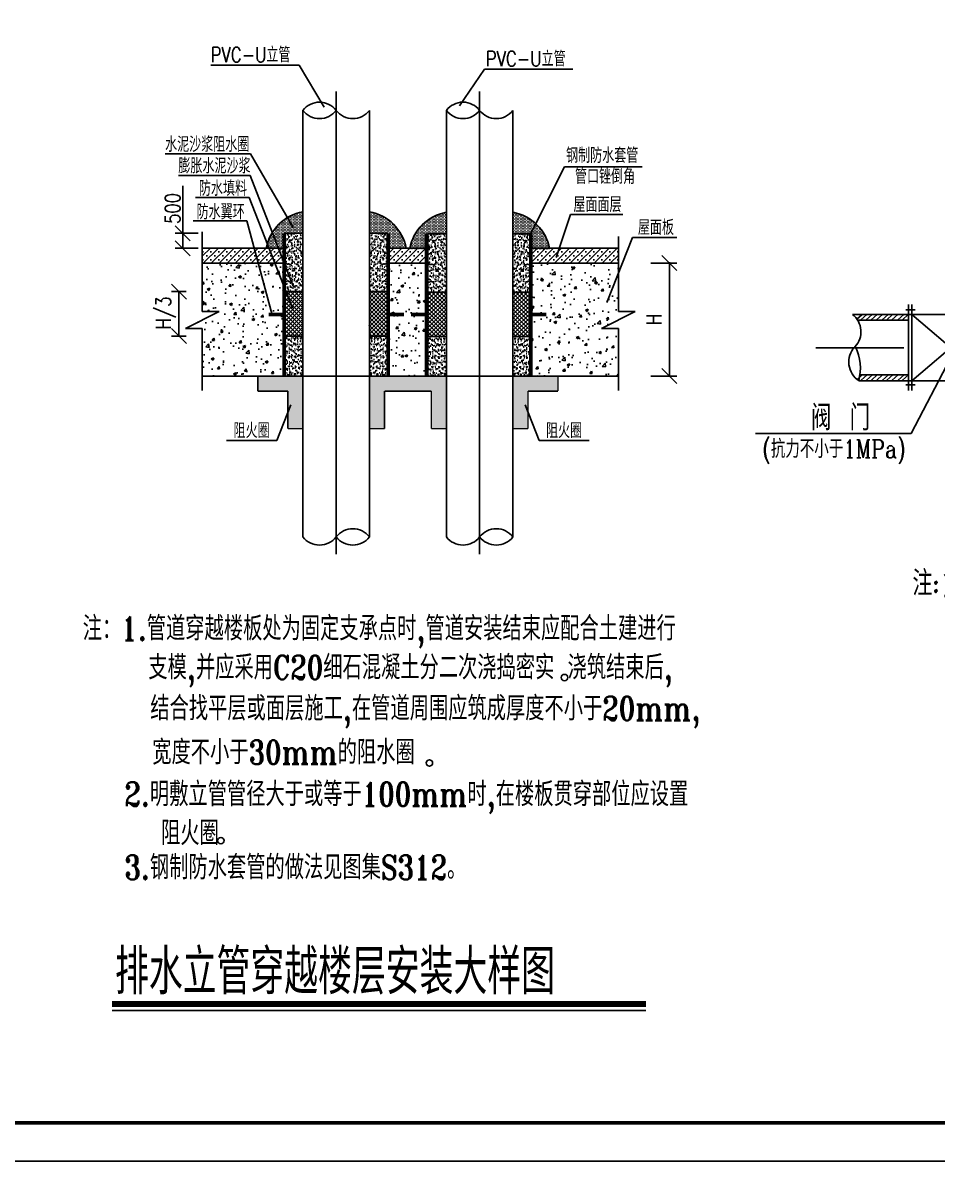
# Model space of a CAD drawing. Extents: x 1000 to 47721, y 1000 to 6465.
# Drawn here: x 1182.4 to 1364.7, y 1000 to 1227.1 of the extents above; entities that cross this region are included whole.
import ezdxf

# ---------------------------------------------------------------- set-up
doc = ezdxf.new("R2010")
doc.units = 0
doc.header["$LTSCALE"] = 35
doc.header["$MEASUREMENT"] = 0
doc.linetypes.add('DASHED', pattern=[0.75, 0.5, -0.25])
doc.linetypes.add('HIDDENX2', pattern=[0.75, 0.5, -0.25])
for name, color, linetype in [('A', 7, 'DASHED'), ('HZ', 3, 'Continuous'), ('图框', 135, 'Continuous')]:
    doc.layers.add(name, color=color, linetype=linetype)
doc.styles.add('HZ', font='romant.shx', dxfattribs={"width": 0.8, "bigfont": 'hztxt.shx'})
doc.styles.add('HZTXT', font='txt', dxfattribs={"width": 0.8, "bigfont": 'HZTXT'})
doc.styles.add('HZTXT1', font='romant.shx', dxfattribs={"bigfont": 'HZTXT1.shx'})
doc.styles.add('ROMANT', font='ROMANT.SHX', dxfattribs={"width": 0.8})
doc.styles.add('STY53', font='COMPLEX', dxfattribs={"width": 0.6, "bigfont": 'HZTXT'})
pattern_1 = [(45.0000013, (-15684.8916, 2055.5764), (-0.397747576, 0.397747576), []), (135.0000003, (-15684.8916, 2055.5764), (-0.397747576, -0.397747576), [])]

# ---------------------------------------------------------------- blocks, each defined once
blk = doc.blocks.new('_OBLIQUE')
at = {"color": 0, "linetype": 'ByBlock'}
blk.add_line((-0.5, -0.5), (0.5, 0.5), dxfattribs=at)

msp = doc.modelspace()

# ---------------------------------------------------------------- hatches: boundary and pattern name
h = msp.add_hatch()
h.set_pattern_fill('DOTS', color=256, scale=4.5, style=0)
h.set_pattern_definition([(0, (1546.01758, 1118.54358), (0.140625, 0.28125), [0, -0.28125])])
h.paths.add_polyline_path([(1238.227, 1189.368, 0.3140144), (1230.915, 1182.096), (1234.477, 1182.096), (1234.477, 1185.096), (1238.227, 1185.096)])
h = msp.add_hatch()
h.set_pattern_fill('DOTS', color=256, scale=4.5, style=0)
h.set_pattern_definition([(180.000005, (943.71088, 1118.54358), (-0.140625, 0.28125), [0, -0.28125])])
h.paths.add_polyline_path([(1251.502, 1189.368, -0.3140144), (1258.814, 1182.096), (1255.252, 1182.096), (1255.252, 1185.096), (1251.502, 1185.096)])
h = msp.add_hatch()
h.set_pattern_fill('DOTS', color=256, scale=4.5, style=0)
h.set_pattern_definition([(0, (-15684.8916, 2055.57642), (0.140625, 0.28125), [0, -0.28125])])
h.paths.add_polyline_path([(1266.834, 1189.265, 0.3140144), (1259.522, 1181.993), (1263.084, 1181.993), (1263.084, 1184.993), (1266.834, 1184.993)])
h = msp.add_hatch()
h.set_pattern_fill('DOTS', color=256, scale=4.5, style=0)
h.set_pattern_definition([(180.000005, (972.31824, 1118.44006), (-0.140625, 0.28125), [0, -0.28125])])
h.paths.add_polyline_path([(1280.109, 1189.265, -0.3140144), (1287.421, 1181.993), (1283.859, 1181.993), (1283.859, 1184.993), (1280.109, 1184.993)])
h = msp.add_hatch()
h.set_pattern_fill('AR-SAND', color=256, scale=0.45, style=0)
h.set_pattern_definition([(37.5, (1546.0176, 1118.5436), (-0.028347, 0.8670707), [0, -0.684, 0, -0.765, 0, -0.73125]), (7.5, (1546.0176, 1118.5436), (0.7963995, 1.2699658), [0, -0.369, 0, -0.6165, 0, -0.23625]), (327.5, (1545.4641, 1118.5436), (1.4013638, 0.0025466), [0, -0.225, 0, -0.81, 0, -1.0575]), (317.5, (1545.4641, 1118.5436), (1.352757, 0.394954), [0, -0.1125, 0, -0.531, 0, -0.6075])])
h.paths.add_polyline_path([(1238.227, 1185.096), (1234.477, 1185.096), (1234.477, 1173.449), (1238.227, 1173.449)])
h.paths.add_polyline_path([(1238.227, 1164.574), (1234.477, 1164.574), (1234.477, 1156.596), (1238.227, 1156.596)])
h = msp.add_hatch()
h.set_pattern_fill('AR-SAND', color=256, scale=0.45, style=0)
h.set_pattern_definition([(142.5, (943.7109, 1118.5436), (0.028347, 0.8670707), [0, -0.684, 0, -0.765, 0, -0.73125]), (172.5, (943.7109, 1118.5436), (-0.7963995, 1.2699658), [0, -0.369, 0, -0.6165, 0, -0.23625]), (212.5, (944.2644, 1118.5436), (-1.4013638, 0.0025466), [0, -0.225, 0, -0.81, 0, -1.0575]), (222.5, (944.2644, 1118.5436), (-1.352757, 0.394954), [0, -0.1125, 0, -0.531, 0, -0.6075])])
h.paths.add_polyline_path([(1251.502, 1185.096), (1255.252, 1185.096), (1255.252, 1173.449), (1251.502, 1173.449)])
h.paths.add_polyline_path([(1251.502, 1164.574), (1255.252, 1164.574), (1255.252, 1156.596), (1251.502, 1156.596)])
h = msp.add_hatch()
h.set_pattern_fill('AR-SAND', color=256, scale=0.45, style=0)
h.set_pattern_definition([(37.5, (1574.625, 1118.44006), (-0.028347, 0.8670707), [0, -0.684, 0, -0.765, 0, -0.73125]), (7.5, (1574.625, 1118.4401), (0.7963995, 1.2699658), [0, -0.369, 0, -0.6165, 0, -0.23625]), (327.5, (1574.0714, 1118.4401), (1.4013638, 0.0025466), [0, -0.225, 0, -0.81, 0, -1.0575]), (317.5, (1574.0714, 1118.4401), (1.352757, 0.394954), [0, -0.1125, 0, -0.531, 0, -0.6075])])
h.paths.add_polyline_path([(1266.834, 1184.993), (1263.084, 1184.993), (1263.084, 1173.345), (1266.834, 1173.345)])
h.paths.add_polyline_path([(1266.834, 1164.47), (1263.084, 1164.47), (1263.084, 1156.493), (1266.834, 1156.493)])
h = msp.add_hatch()
h.set_pattern_fill('AR-SAND', color=256, scale=0.45, style=0)
h.set_pattern_definition([(142.5, (972.31824, 1118.44006), (0.028347, 0.8670707), [0, -0.684, 0, -0.765, 0, -0.73125]), (172.5, (972.3182, 1118.4401), (-0.7963995, 1.2699658), [0, -0.369, 0, -0.6165, 0, -0.23625]), (212.5, (972.8717, 1118.4401), (-1.4013638, 0.0025466), [0, -0.225, 0, -0.81, 0, -1.0575]), (222.5, (972.8717, 1118.4401), (-1.352757, 0.394954), [0, -0.1125, 0, -0.531, 0, -0.6075])])
h.paths.add_polyline_path([(1280.109, 1184.993), (1283.859, 1184.993), (1283.859, 1173.345), (1280.109, 1173.345)])
h.paths.add_polyline_path([(1280.109, 1164.47), (1283.859, 1164.47), (1283.859, 1156.493), (1280.109, 1156.493)])
h = msp.add_hatch()
h.set_pattern_fill('SACNCR', color=256, scale=12, style=0)
h.set_pattern_definition([(45, (1546.0176, 1118.5436), (-0.795495, 0.795495), []), (45, (1546.8131, 1118.5436), (-0.795495, 0.795495), [0, -1.125])])
h.paths.add_polyline_path([(1234.477, 1182.096), (1218.165, 1182.096), (1218.165, 1179.096), (1234.477, 1179.096)])
h.paths.add_polyline_path([(1262.906, 1182.096), (1255.252, 1182.096), (1255.252, 1179.096), (1262.906, 1179.096)])
h.paths.add_polyline_path([(1283.859, 1182.096), (1283.681, 1182.096), (1283.681, 1179.096), (1283.859, 1179.096), (1301.139, 1179.096), (1301.139, 1182.096)])
h = msp.add_hatch()
h.set_pattern_fill('AR-CONC', color=256, scale=0.75, style=0)
h.set_pattern_definition([(50, (1546.0176, 1118.5436), (5.37945, -0.47064), [0.5625, -6.1875]), (355, (1546.0176, 1118.5436), (-1.040635, 5.64144), [0.45, -4.95]), (100.4514, (1546.466, 1118.5044), (4.33882, 5.1708), [0.47805, -5.25857]), (46.1842, (1546.0176, 1120.0436), (8.00431, -1.24139), [0.84375, -9.28125]), (96.6356, (1546.685, 1119.94), (7.00997, 7.30588), [0.71708, -7.88785]), (351.1842, (1546.0176, 1120.0436), (7.00996, 7.30589), [0.675, -7.425]), (21, (1546.7676, 1119.6686), (4.4768, -3.01964), [0.5625, -6.1875]), (326, (1546.7676, 1119.6686), (1.824865, 5.438625), [0.45, -4.95]), (71.4514, (1547.141, 1119.417), (6.30167, 2.41898), [0.47805, -5.25857]), (37.5, (1546.0176, 1118.5436), (0.091199, 2.496704), [0, -4.89, 0, -5.025, 0, -4.96875]), (7.5, (1546.0176, 1118.5436), (1.973022, 2.958088), [0, -2.865, 0, -4.7775, 0, -1.89375]), (327.5, (1544.345, 1118.5436), (4.003668, -0.169162), [0, -1.875, 0, -5.85, 0, -7.7625]), (317.5, (1543.595, 1118.5436), (4.373896, 0.750787), [0, -2.4375, 0, -3.885, 0, -5.5125])])
h.paths.add_polyline_path([(1234.477, 1179.096), (1218.165, 1179.096), (1218.165, 1169.452), (1221.525, 1169.452), (1214.805, 1166.092), (1218.165, 1166.092), (1218.165, 1156.596), (1234.477, 1156.596)])
h.paths.add_polyline_path([(1262.906, 1179.096), (1255.252, 1179.096), (1255.252, 1156.596), (1262.906, 1156.596)])
h.paths.add_polyline_path([(1301.139, 1166.092), (1297.779, 1166.092), (1304.499, 1169.452), (1301.139, 1169.452), (1301.139, 1179.096), (1283.859, 1179.096), (1283.681, 1179.096), (1283.681, 1156.596), (1301.139, 1156.596)])
h = msp.add_hatch()
h.set_pattern_fill('ANSI37', color=256, scale=4.5, style=0)
h.set_pattern_definition([(45, (1546.0176, 1118.5436), (-0.3977476, 0.3977476), []), (135, (1546.0176, 1118.5436), (-0.3977476, -0.3977476), [])])
h.paths.add_polyline_path([(1238.227, 1173.449), (1234.477, 1173.449), (1234.477, 1164.574), (1238.227, 1164.574), (1238.227, 1166.907)])
h = msp.add_hatch()
h.set_pattern_fill('ANSI37', color=256, scale=4.5, style=0)
h.set_pattern_definition(pattern_1)
h.paths.add_polyline_path([(1251.502, 1173.449), (1255.252, 1173.449), (1255.252, 1164.574), (1251.502, 1164.574), (1251.502, 1166.907)])
h = msp.add_hatch()
h.set_pattern_fill('ANSI37', color=256, scale=4.5, style=0)
h.set_pattern_definition(pattern_1)
h.paths.add_polyline_path([(1266.834, 1173.345), (1263.084, 1173.345), (1263.084, 1164.47), (1266.834, 1164.47), (1266.834, 1166.804)])
h = msp.add_hatch()
h.set_pattern_fill('ANSI37', color=256, scale=4.5, style=0)
h.set_pattern_definition(pattern_1)
h.paths.add_polyline_path([(1280.109, 1173.345), (1283.859, 1173.345), (1283.859, 1164.47), (1280.109, 1164.47), (1280.109, 1166.804)])
h = msp.add_hatch()
h.set_pattern_fill('DOTS', color=256, scale=6, style=0)
h.set_pattern_definition([(0, (1367.4403, 1118.54358), (0.1875, 0.375), [0, -0.375])])
h.paths.add_polyline_path([(1238.227, 1146.096), (1238.227, 1156.596), (1229.227, 1156.596), (1229.227, 1153.596), (1235.227, 1153.596), (1235.227, 1146.096)])
h.paths.add_polyline_path([(1263.834, 1153.596), (1263.834, 1146.096), (1266.834, 1146.096), (1266.834, 1156.596), (1251.502, 1156.596), (1251.502, 1146.096), (1254.502, 1146.096), (1254.502, 1153.596)])
h.paths.add_polyline_path([(1280.109, 1146.096), (1283.109, 1146.096), (1283.109, 1153.596), (1289.109, 1153.596), (1289.109, 1156.596), (1280.109, 1156.596)])

# ---------------------------------------------------------------- linework, layer by layer
for p, q in [((1237.504, 1218.617), (1219.872, 1218.617)), ((1242.451, 1210.242), (1237.504, 1218.617)), ((1269.482, 1210.474), (1274.429, 1217.813)), ((1274.429, 1217.813), (1292.061, 1217.813)), ((1238.227, 1124.515), (1238.227, 1209.589)), ((1251.502, 1124.515), (1251.502, 1209.589)), ((1266.834, 1124.515), (1266.834, 1209.589)), ((1280.109, 1124.515), (1280.109, 1209.589)), ((1227.793, 1200.909), (1210.778, 1200.909)), ((1236.3, 1186.222), (1227.793, 1200.909)), ((1283.458, 1184.633), (1290.425, 1198.362)), ((1290.425, 1198.362), (1305.912, 1198.362)), ((1227.693, 1196.62), (1213.422, 1196.62)), ((1236.3, 1174.553), (1227.693, 1196.62)), ((1227.518, 1192.237), (1216.798, 1192.237)), ((1236.124, 1170.17), (1227.518, 1192.237)), ((1288.761, 1180.25), (1291.587, 1188.811)), ((1291.587, 1188.811), (1302.008, 1188.811)), ((1227.059, 1187.539), (1216.34, 1187.539)), ((1218.165, 1185.375), (1218.165, 1169.452)), ((1232.109, 1168.795), (1227.059, 1187.539)), ((1234.477, 1185.096), (1238.227, 1185.096)), ((1255.252, 1185.096), (1251.502, 1185.096)), ((1263.084, 1184.993), (1266.834, 1184.993)), ((1283.859, 1184.993), (1280.109, 1184.993)), ((1298.848, 1171.274), (1303.952, 1184.246)), ((1301.139, 1184.443), (1301.139, 1169.452)), ((1303.952, 1184.246), (1312.814, 1184.246)), ((1234.655, 1182.096), (1218.165, 1182.096)), ((1263.084, 1182.096), (1255.252, 1182.096)), ((1301.139, 1182.096), (1283.859, 1182.096)), ((1234.477, 1179.096), (1218.165, 1179.096)), ((1263.084, 1179.096), (1255.252, 1179.096)), ((1301.139, 1179.096), (1283.859, 1179.096)), ((1234.477, 1173.449), (1238.227, 1173.449)), ((1255.252, 1173.449), (1251.502, 1173.449)), ((1263.084, 1173.345), (1266.834, 1173.345)), ((1283.859, 1173.345), (1280.109, 1173.345)), ((1214.805, 1166.092), (1221.525, 1169.452)), ((1218.165, 1169.452), (1221.525, 1169.452)), ((1297.779, 1166.092), (1304.499, 1169.452)), ((1301.139, 1169.452), (1304.499, 1169.452)), ((1348.721, 1167.947), (1349.728, 1168.881)), ((1349.515, 1167.785), (1350.697, 1168.881)), ((1350.578, 1167.785), (1351.759, 1168.881)), ((1351.547, 1167.785), (1352.728, 1168.881)), ((1352.609, 1167.785), (1353.791, 1168.881)), ((1353.748, 1167.785), (1354.93, 1168.881)), ((1354.641, 1167.785), (1355.822, 1168.881)), ((1355.703, 1167.785), (1356.885, 1168.881)), ((1356.885, 1167.785), (1358.067, 1168.881)), ((1357.778, 1167.785), (1358.959, 1168.881)), ((1218.165, 1166.092), (1214.805, 1166.092)), ((1218.165, 1166.092), (1218.165, 1153.726)), ((1238.227, 1166.907), (1238.227, 1164.368)), ((1251.502, 1166.682), (1251.502, 1164.368)), ((1266.834, 1166.907), (1266.834, 1164.368)), ((1280.109, 1166.682), (1280.109, 1164.368)), ((1301.139, 1166.092), (1297.779, 1166.092)), ((1301.139, 1166.092), (1301.139, 1153.726)), ((1234.477, 1164.574), (1238.227, 1164.574)), ((1255.252, 1164.574), (1251.502, 1164.574)), ((1263.084, 1164.47), (1266.834, 1164.47)), ((1283.859, 1164.47), (1280.109, 1164.47)), ((1238.227, 1156.596), (1218.165, 1156.596)), ((1238.227, 1156.596), (1251.502, 1156.596)), ((1266.834, 1156.596), (1251.502, 1156.596)), ((1266.834, 1156.596), (1280.109, 1156.596)), ((1301.139, 1156.596), (1280.109, 1156.596)), ((1348.767, 1155.941), (1349.773, 1156.875)), ((1349.561, 1155.778), (1350.742, 1156.875)), ((1350.623, 1155.778), (1351.805, 1156.875)), ((1351.592, 1155.778), (1352.774, 1156.875)), ((1352.655, 1155.778), (1353.836, 1156.875)), ((1353.794, 1155.778), (1354.975, 1156.875)), ((1354.686, 1155.778), (1355.868, 1156.875)), ((1355.749, 1155.778), (1356.93, 1156.875)), ((1356.931, 1155.778), (1358.112, 1156.875)), ((1357.823, 1155.778), (1359.005, 1156.875)), ((1235.79, 1150.887), (1233.016, 1143.722)), ((1282.546, 1150.887), (1285.32, 1143.722)), ((1233.016, 1143.722), (1223.016, 1143.722)), ((1285.32, 1143.722), (1295.32, 1143.722))]:
    msp.add_line(p, q)
at = {"color": 0, "linetype": 'ByBlock'}
for p, q in [((1214.276, 1185.096), (1214.276, 1194.537)), ((1217.358, 1185.096), (1212.776, 1185.096)), ((1214.276, 1185.096), (1214.276, 1182.096)), ((1217.358, 1182.096), (1212.776, 1182.096)), ((1307.607, 1179.134), (1312.8, 1179.134)), ((1311.3, 1179.284), (1311.3, 1156.445)), ((1214.918, 1173.449), (1211.992, 1173.449)), ((1213.492, 1173.449), (1213.492, 1164.573)), ((1214.92, 1164.573), (1211.992, 1164.573)), ((1307.607, 1156.595), (1312.8, 1156.595))]:
    msp.add_line(p, q, dxfattribs=at)
at = {"color": 1, "linetype": 'Continuous'}
for p, q in [((1358.463, 1169.792), (1360.316, 1169.792)), ((1359.005, 1170.889), (1359.005, 1153.709)), ((1359.691, 1170.889), (1359.691, 1153.709)), ((1375.142, 1168.9), (1359.691, 1155.669)), ((1359.691, 1168.885), (1375.142, 1155.661)), ((1358.463, 1154.838), (1360.316, 1154.838))]:
    msp.add_line(p, q, dxfattribs=at)
at = {"color": 2}
for p, q in [((1347.82, 1168.885), (1420.526, 1168.885)), ((1348.854, 1167.748), (1359.005, 1167.748)), ((1349.303, 1156.875), (1359.005, 1156.875)), ((1349.063, 1155.669), (1420.526, 1155.669))]:
    msp.add_line(p, q, dxfattribs=at)
at = {"color": 3, "linetype": 'HIDDENX2'}
msp.add_line((1340.541, 1162.234), (1450.67, 1162.234), dxfattribs=at)
at = {"linetype": 'Continuous'}
msp.add_line((1367.433, 1160.309), (1359.549, 1145.128), dxfattribs=at)
at = {"color": 3}
msp.add_line((1359.549, 1145.128), (1328.489, 1145.128), dxfattribs=at)
for points in [[(1234.477, 1156.607, 0.75, 0.75, 0), (1234.477, 1185.096, 0.75, 0.75, 0)], [(1255.252, 1156.607, 0.75, 0.75, 0), (1255.252, 1185.096, 0.75, 0.75, 0)], [(1262.906, 1156.607, 0.75, 0.75, 0), (1262.906, 1185.096, 0.75, 0.75, 0)], [(1283.681, 1156.607, 0.75, 0.75, 0), (1283.681, 1185.096, 0.75, 0.75, 0)], [(1234.367, 1168.858, 0.75, 0.75, 0), (1232.867, 1168.858, 0.75, 0.75, 0), (1231.367, 1168.858, 0.75, 0.75, 0)], [(1255.361, 1168.858, 0.75, 0.75, 0), (1256.861, 1168.858, 0.75, 0.75, 0), (1258.361, 1168.858, 0.75, 0.75, 0)], [(1262.796, 1168.858, 0.75, 0.75, 0), (1261.296, 1168.858, 0.75, 0.75, 0), (1259.796, 1168.858, 0.75, 0.75, 0)], [(1283.79, 1168.858, 0.75, 0.75, 0), (1285.29, 1168.858, 0.75, 0.75, 0), (1286.79, 1168.858, 0.75, 0.75, 0)], [(1229.227, 1156.596, 0.3, 0.3, 0), (1229.227, 1153.596, 0.3, 0.3, 0)], [(1289.109, 1156.596, 0.3, 0.3, 0), (1289.109, 1153.596, 0.3, 0.3, 0)], [(1235.227, 1153.596, 0.3, 0.3, 0), (1229.227, 1153.596, 0.3, 0.3, 0)], [(1235.227, 1146.096, 0.3, 0.3, 0), (1235.227, 1153.596, 0.3, 0.3, 0)], [(1263.834, 1153.596, 0.3, 0.3, 0), (1254.502, 1153.596, 0.3, 0.3, 0)], [(1254.502, 1146.096, 0.3, 0.3, 0), (1254.502, 1153.596, 0.3, 0.3, 0)], [(1263.834, 1146.096, 0.3, 0.3, 0), (1263.834, 1153.596, 0.3, 0.3, 0)], [(1283.109, 1146.096, 0.3, 0.3, 0), (1283.109, 1153.596, 0.3, 0.3, 0)], [(1289.109, 1153.596, 0.3, 0.3, 0), (1283.109, 1153.596, 0.3, 0.3, 0)], [(1238.227, 1146.096, 0.3, 0.3, 0), (1235.227, 1146.096, 0.3, 0.3, 0)], [(1254.502, 1146.096, 0.3, 0.3, 0), (1251.502, 1146.096, 0.3, 0.3, 0)], [(1266.834, 1146.096, 0.3, 0.3, 0), (1263.834, 1146.096, 0.3, 0.3, 0)], [(1283.109, 1146.096, 0.3, 0.3, 0), (1280.109, 1146.096, 0.3, 0.3, 0)]]:
    msp.add_lwpolyline(points, format="xyseb")
for centre, radius, start, end in [((1241.546, 1207.042), 4.184, 37.50951, 142.49049), ((1270.153, 1207.042), 4.184, 37.50951, 142.49049), ((1241.546, 1212.136), 4.184, 217.50951, 322.49049), ((1248.183, 1212.136), 4.184, 217.50951, 322.49049), ((1248.183, 1212.136), 4.184, 217.50951, 322.49049), ((1270.153, 1212.136), 4.184, 217.50951, 322.49049), ((1276.79, 1212.136), 4.184, 217.50951, 322.49049), ((1276.79, 1212.136), 4.184, 217.50951, 322.49049), ((1239.789, 1180.485), 9.02, 99.97688, 169.70904), ((1249.939, 1180.485), 9.02, 10.29096, 80.02312), ((1268.397, 1180.381), 9.02, 99.97688, 169.70904), ((1278.546, 1180.381), 9.02, 10.29096, 80.02312), ((1345.183, 1165.451), 4.33, 316.30586, 52.4835), ((1351.546, 1159.395), 4.462, 136.86702, 237.39253), ((1339.603, 1158.177), 9.787, 345.15194, 25.9544), ((1241.546, 1127.062), 4.184, 217.50951, 322.49049), ((1241.546, 1127.062), 4.184, 217.50951, 322.49049), ((1248.183, 1121.968), 4.184, 37.50951, 142.49049), ((1248.183, 1127.062), 4.184, 217.50951, 322.49049), ((1270.153, 1127.062), 4.184, 217.50951, 322.49049), ((1270.153, 1127.062), 4.184, 217.50951, 322.49049), ((1276.79, 1121.968), 4.184, 37.50951, 142.49049), ((1276.79, 1127.062), 4.184, 217.50951, 322.49049)]:
    msp.add_arc(centre, radius, start, end)
for p in [(1251.502, 1166.692), (1280.109, 1166.692), (1238.2, 1164.395), (1266.807, 1164.395)]:
    msp.add_point(p)
at = {"layer": 'A', "linetype": 'Continuous'}
for p, q in [((1244.864, 1121.062), (1244.864, 1213.334)), ((1273.472, 1121.062), (1273.472, 1213.334))]:
    msp.add_line(p, q, dxfattribs=at)
at = {"layer": 'DEFPOINTS', "color": 0, "linetype": 'ByBlock'}
for p in [(1221.858, 1185.096), (1214.276, 1182.096), (1221.858, 1182.096), (1303.107, 1179.134), (1214.319, 1173.449), (1213.492, 1164.573), (1214.321, 1164.573), (1303.107, 1156.595), (1311.3, 1156.595)]:
    msp.add_point(p, dxfattribs=at)
at = {"layer": 'HZ'}
msp.add_lwpolyline([(1200.173, 1031.371, 1.2, 1.2, 0), (1306.624, 1031.371, 1.2, 1.2, 0)], format="xyseb", dxfattribs=at)
msp.add_lwpolyline([(1200.173, 1030.071), (1306.624, 1030.071)], dxfattribs=at)
for centre in [(1290.4, 1096.47), (1263.452, 1079.431), (1221.865, 1063.943)]:
    msp.add_circle(centre, 0.64, dxfattribs=at)
at = {"layer": '图框', "ltscale": 6}
msp.add_lwpolyline([(1000, 1000), (1642.86, 1000), (1642.86, 1454.054), (1000, 1454.054)], close=True, dxfattribs=at)
msp.add_lwpolyline([(1019.11, 1007.644, 0.764, 0.764, 0), (1635.216, 1007.644, 0.764, 0.764, 0), (1635.216, 1446.41, 0.764, 0.764, 0), (1019.11, 1446.41, 0.764, 0.764, 0)], format="xyseb", close=True, dxfattribs=at)

# ---------------------------------------------------------------- block references
at = {"color": 0, "linetype": 'ByBlock', "xscale": 3, "yscale": 3, "zscale": 3}
for p, rotation in [((1214.276, 1185.096), 270.0000006832453), ((1214.276, 1182.096), 90.00000250447816), ((1311.3, 1179.134), 90.00000250447816), ((1213.492, 1173.449), 270.0000006832453), ((1213.492, 1164.573), 90.00000250447816), ((1311.3, 1156.595), 270.0000006832453)]:
    msp.add_blockref('_OBLIQUE', p, dxfattribs=dict(at, rotation=rotation))

# ---------------------------------------------------------------- texts
at = {"color": 3, "width": 0.8}
for s, height, style, p in [('阀 门', 5.1, 'HZTXT', (1339.543, 1145.76)), ('(抗力不小于1MPa)', 3.6125, 'STY53', (1329.806, 1140.272)), ('注:1.此图为消防.给排水管道穿越人防地下室防护外墙,', 5, 'STY53', (1359.774, 1112.785))]:
    msp.add_text(s, height=height, dxfattribs=dict(at, style=style)).set_placement(p)
at = {"color": 0, "linetype": 'ByBlock', "char_height": 3, "width": 0.000000001, "attachment_point": 5, "rotation": 90, "style": 'ROMANT'}
for s, insert in [('\\A1;500', (1212.238, 1190.033)), ('\\A1;H/3', (1210.912, 1169.182)), ('\\A1;H', (1308.244, 1167.864))]:
    msp.add_mtext(s, dxfattribs=dict(at, insert=insert))
at = {"layer": 'HZ'}
for s, height, style, width, p in [('PVC-U立管', 3, 'HZ', 0.8, (1219.841, 1219.19)), ('PVC-U立管', 3, 'HZ', 0.8, (1274.715, 1218.386)), ('水泥沙浆阻水圈', 3, 'HZ', 0.8, (1210.746, 1201.308)), ('钢制防水套管 ', 3, 'HZ', 0.8, (1290.711, 1199.105)), ('膨胀水泥沙浆', 3, 'HZ', 0.8, (1213.39, 1197.019)), (' 管口锉倒角', 3, 'HZ', 0.8, (1290.833, 1194.903)), ('防水填料', 3, 'HZ', 0.8, (1217.487, 1192.533)), ('屋面面层', 3, 'HZ', 0.8, (1292.169, 1189.31)), ('防水翼环', 3, 'HZ', 0.8, (1217.028, 1187.835)), ('屋面板', 3, 'HZ', 0.8, (1305.025, 1184.745)), ('阻火圈', 3, 'HZ', 0.8, (1224.402, 1144.221)), ('阻火圈', 3, 'HZ', 0.8, (1286.705, 1144.221)), ('注：1.管道穿越楼板处为固定支承点时,管道安装结束应配合土建进行', 4.8, 'HZ', 0.8, (1194.313, 1103.867)), ('支模,并应采用C20细石混凝土分二次浇捣密实 浇筑结束后,', 4.8, 'HZ', 0.8, (1207.397, 1096.098)), ('结合找平层或面层施工,在管道周围应筑成厚度不小于20mm,', 4.8, 'HZ', 0.8, (1207.793, 1087.922)), ('宽度不小于30mm的阻水圈', 4.8, 'HZ', 0.8, (1208.188, 1079.175)), ('2.明敷立管管径大于或等于100mm时,在楼板贯穿部位应设置 ', 4.8, 'HZ', 0.8, (1202.621, 1070.82)), (' 阻火圈 ', 4.8, 'HZ', 0.8, (1207.299, 1063.054)), ('3.钢制防水套管的做法见图集S312。 ', 4.8, 'HZ', 0.8, (1202.621, 1056.217)), ('排水立管穿越楼层安装大样图', 9, 'HZTXT1', 0.75, (1200.753, 1033.29))]:
    msp.add_text(s, height=height, dxfattribs=dict(at, style=style, width=width)).set_placement(p)

doc.saveas('drawing.dxf')
